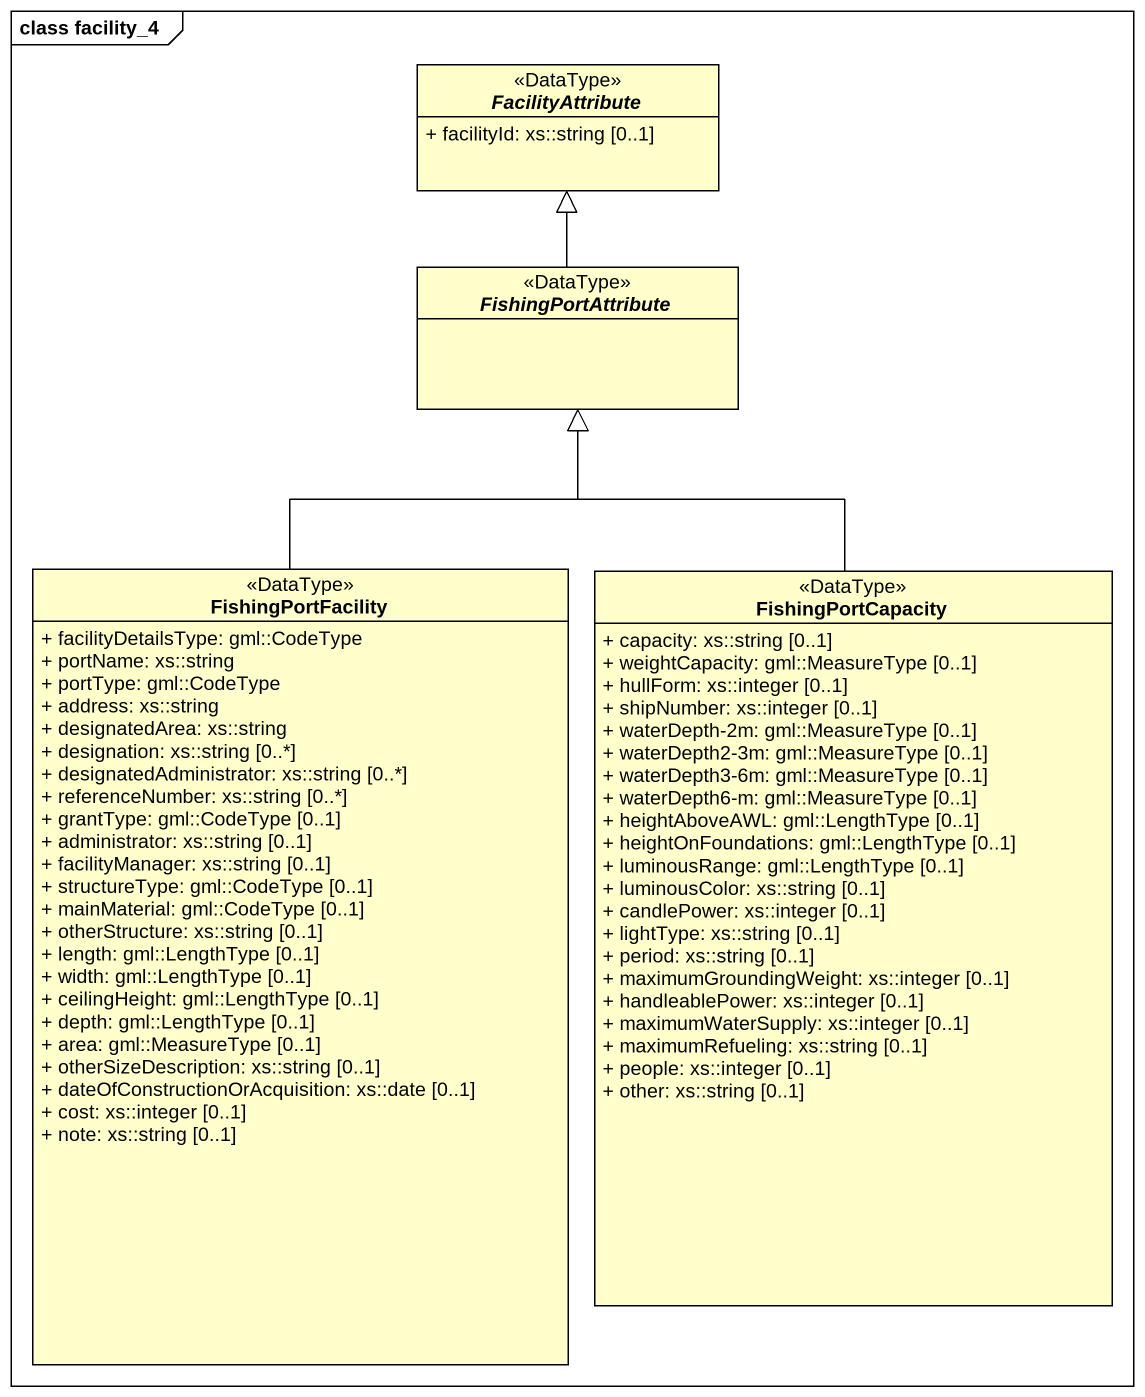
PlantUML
@startuml
mainframe class facility_4
hide circle
hide empty members
skinparam classAttributeIconSize 0
abstract class FacilityAttribute <<DataType>> {
  + facilityId: xs::string [0..1]
}
abstract class FishingPortAttribute <<DataType>>
class FishingPortFacility <<DataType>> {
  + facilityDetailsType: gml::CodeType
  + portName: xs::string
  + portType: gml::CodeType
  + address: xs::string
  + designatedArea: xs::string
  + designation: xs::string [0..*]
  + designatedAdministrator: xs::string [0..*]
  + referenceNumber: xs::string [0..*]
  + grantType: gml::CodeType [0..1]
  + administrator: xs::string [0..1]
  + facilityManager: xs::string [0..1]
  + structureType: gml::CodeType [0..1]
  + mainMaterial: gml::CodeType [0..1]
  + otherStructure: xs::string [0..1]
  + length: gml::LengthType [0..1]
  + width: gml::LengthType [0..1]
  + ceilingHeight: gml::LengthType [0..1]
  + depth: gml::LengthType [0..1]
  + area: gml::MeasureType [0..1]
  + otherSizeDescription: xs::string [0..1]
  + dateOfConstructionOrAcquisition: xs::date [0..1]
  + cost: xs::integer [0..1]
  + note: xs::string [0..1]
}
class FishingPortCapacity <<DataType>> {
  + capacity: xs::string [0..1]
  + weightCapacity: gml::MeasureType [0..1]
  + hullForm: xs::integer [0..1]
  + shipNumber: xs::integer [0..1]
  + waterDepth-2m: gml::MeasureType [0..1]
  + waterDepth2-3m: gml::MeasureType [0..1]
  + waterDepth3-6m: gml::MeasureType [0..1]
  + waterDepth6-m: gml::MeasureType [0..1]
  + heightAboveAWL: gml::LengthType [0..1]
  + heightOnFoundations: gml::LengthType [0..1]
  + luminousRange: gml::LengthType [0..1]
  + luminousColor: xs::string [0..1]
  + candlePower: xs::integer [0..1]
  + lightType: xs::string [0..1]
  + period: xs::string [0..1]
  + maximumGroundingWeight: xs::integer [0..1]
  + handleablePower: xs::integer [0..1]
  + maximumWaterSupply: xs::integer [0..1]
  + maximumRefueling: xs::string [0..1]
  + people: xs::integer [0..1]
  + other: xs::string [0..1]
}
FishingPortAttribute -up-|> FacilityAttribute
FishingPortFacility -up-|> FishingPortAttribute
FishingPortCapacity -up-|> FishingPortAttribute
@enduml
